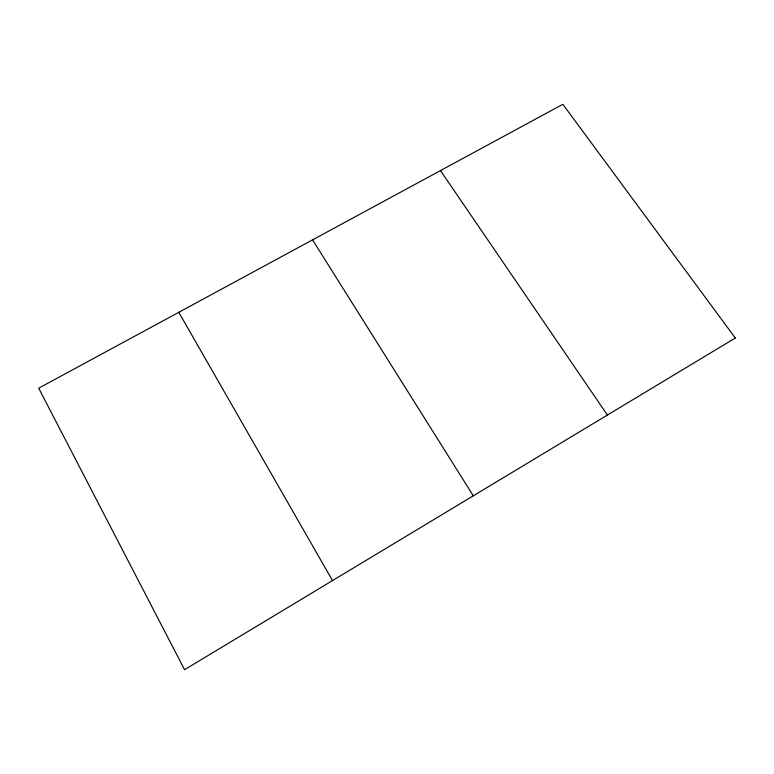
<?xml version="1.0" encoding="UTF-8"?>
<svg xmlns="http://www.w3.org/2000/svg" width="774" height="774" viewBox="0 0 774 774"><rect width="100%" height="100%" fill="white"/><g stroke="black" fill="none" stroke-linecap="round" stroke-linejoin="round"><path stroke-width="1.16" d="M440.464 170.59L607.406 415.038M312.561 239.863L473.301 495.805M178.784 312.319L332.52 580.587M735.3 338.025L184.56 669.694L38.7 388.18L562.862 104.306L735.3 338.025"/></g></svg>
